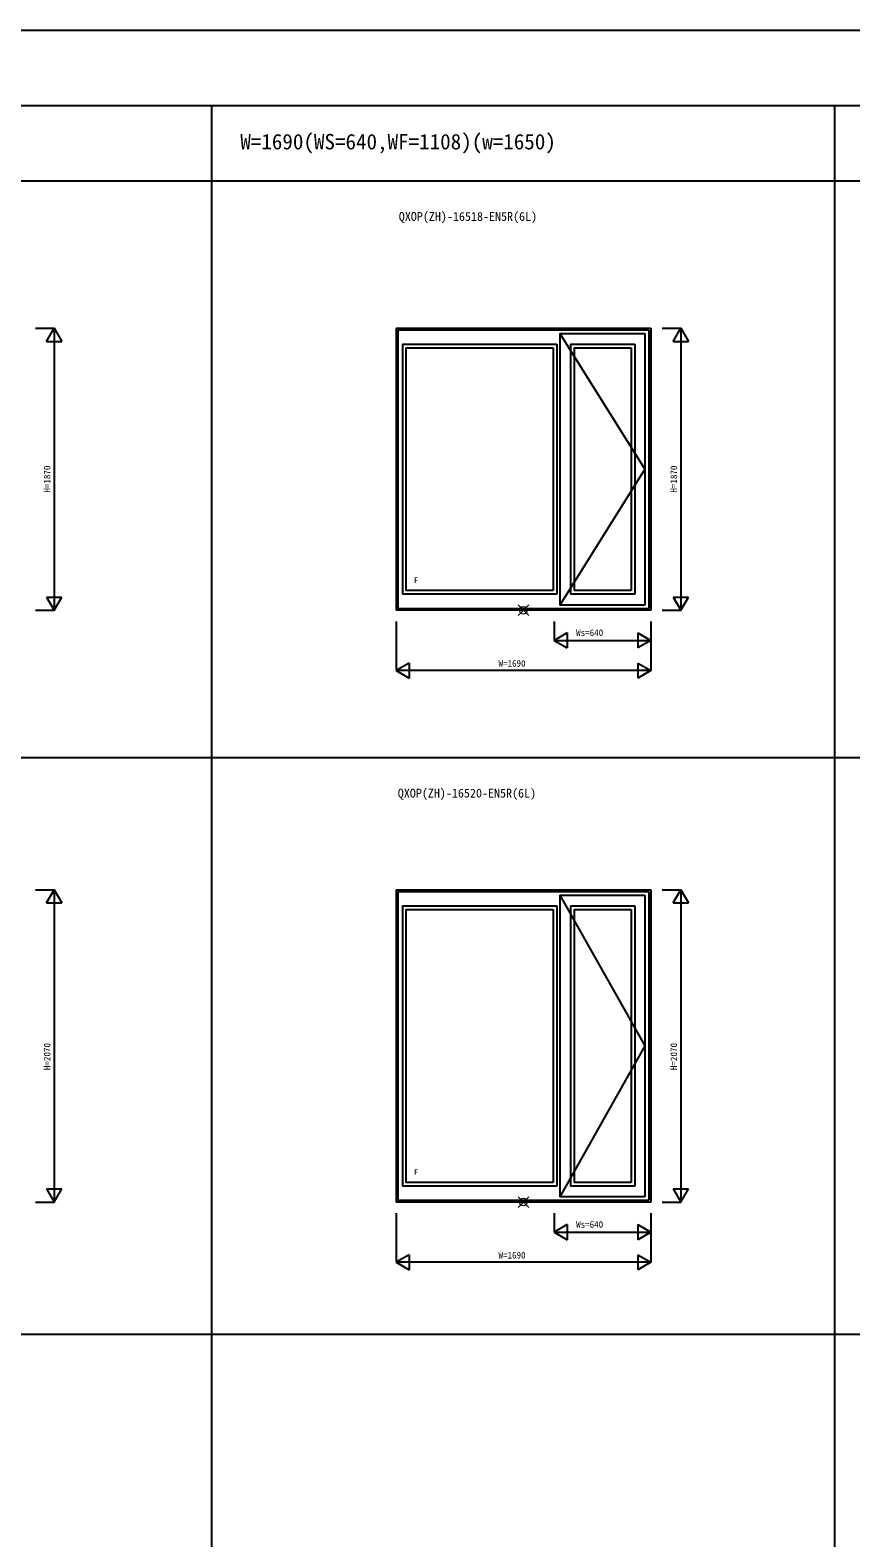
# Model space of a CAD drawing. Units: millimetres, scale not verified. Extents: x -13750 to 13750, y -10000 to 10000.
# Drawn here: x 277 to 5723, y 0 to 10000 of the extents above; entities that cross this region are included whole.
import ezdxf
from ezdxf.enums import TextEntityAlignment as Align

# ---------------------------------------------------------------- set-up
doc = ezdxf.new("R2010")
doc.units = ezdxf.units.MM
doc.header["$LTSCALE"] = 50
for name, color, linetype in [('0-0_0', 3, 'Continuous'), ('0-1_YKK_A1', 4, 'Continuous'), ('0-4_YKK_F1', 7, 'Continuous'), ('0-6_YKK_N1', 2, 'Continuous')]:
    doc.layers.add(name, color=color, linetype=linetype)
doc.layers.add('0-5_YKK_IN', color=1, linetype='Continuous', lineweight=18)
doc.styles.add('ＭＳ ゴシック', font='')
doc.styles.get('ＭＳ ゴシック').set_extended_font_data('MS Gothic')

msp = doc.modelspace()

# ---------------------------------------------------------------- linework, layer by layer
at = {"layer": '0-1_YKK_A1'}
for p, q in [((2705, 8022.5), (4395, 8022.5)), ((2705, 8022.5), (2705, 6152.5)), ((4383, 8010.5), (2717, 8010.5)), ((2717, 8010.5), (2717, 6164.5)), ((4383, 8010.5), (4383, 6164.5)), ((4395, 8022.5), (4395, 6152.5)), ((2747, 7916.5), (3771, 7916.5)), ((2747, 7916.5), (2747, 6258.5)), ((3771, 7916.5), (3771, 6258.5)), ((3791, 7988.5), (4355, 7988.5)), ((3791, 7988.5), (3791, 6186.5)), ((3863, 7916.5), (4289, 7916.5)), ((3863, 7916.5), (3863, 6258.5)), ((4289, 7916.5), (4289, 6258.5)), ((4355, 7988.5), (4355, 6186.5)), ((2771, 7892.5), (3747, 7892.5)), ((2771, 7892.5), (2771, 6282.5)), ((3747, 7892.5), (3747, 6282.5)), ((3887, 7892.5), (4265, 7892.5)), ((3887, 7892.5), (3887, 6282.5)), ((4265, 7892.5), (4265, 6282.5)), ((3771, 6258.5), (2747, 6258.5)), ((3747, 6282.5), (2771, 6282.5)), ((4289, 6258.5), (3863, 6258.5)), ((4265, 6282.5), (3887, 6282.5)), ((4395, 6152.5), (2705, 6152.5)), ((2717, 6164.5), (4383, 6164.5)), ((4355, 6186.5), (3791, 6186.5)), ((2705, 4297.5), (4395, 4297.5)), ((2705, 4297.5), (2705, 2227.5)), ((4383, 4285.5), (2717, 4285.5)), ((2717, 4285.5), (2717, 2239.5)), ((3791, 4263.5), (4355, 4263.5)), ((3791, 4263.5), (3791, 2261.5)), ((4355, 4263.5), (4355, 2261.5)), ((4383, 4285.5), (4383, 2239.5)), ((4395, 4297.5), (4395, 2227.5)), ((2747, 4191.5), (3771, 4191.5)), ((2747, 4191.5), (2747, 2333.5)), ((2771, 4167.5), (3747, 4167.5)), ((2771, 4167.5), (2771, 2357.5)), ((3747, 4167.5), (3747, 2357.5)), ((3771, 4191.5), (3771, 2333.5)), ((3863, 4191.5), (4289, 4191.5)), ((3863, 4191.5), (3863, 2333.5)), ((3887, 4167.5), (4265, 4167.5)), ((3887, 4167.5), (3887, 2357.5)), ((4265, 4167.5), (4265, 2357.5)), ((4289, 4191.5), (4289, 2333.5)), ((3771, 2333.5), (2747, 2333.5)), ((3747, 2357.5), (2771, 2357.5)), ((4289, 2333.5), (3863, 2333.5)), ((4265, 2357.5), (3887, 2357.5)), ((4395, 2227.5), (2705, 2227.5)), ((2717, 2239.5), (4383, 2239.5)), ((4355, 2261.5), (3791, 2261.5))]:
    msp.add_line(p, q, dxfattribs=at)
for points in [[(3791, 7988.5), (4355, 7087.5), (3791, 6186.5)], [(3791, 4263.5), (4355, 3262.5), (3791, 2261.5)]]:
    msp.add_lwpolyline(points, dxfattribs=at)
at = {"layer": '0-4_YKK_F1'}
for p, q in [((-13750, 10000), (13750, 10000)), ((-13750, 9500), (13250, 9500)), ((1483.33, -10000), (1483.33, 9500)), ((5616.66, -10000), (5616.66, 9500)), ((-13750, 9000), (13250, 9000)), ((-13750, 5175), (13250, 5175)), ((-13750, 1350), (13250, 1350))]:
    msp.add_line(p, q, dxfattribs=at)
at = {"layer": '0-5_YKK_IN'}
for p, q in [((3514.64, 6187.86), (3585.35, 6117.14)), ((3514.64, 6117.14), (3585.35, 6187.86)), ((3514.64, 2262.86), (3585.35, 2192.14)), ((3514.64, 2192.14), (3585.35, 2262.86))]:
    msp.add_line(p, q, dxfattribs=at)
for centre in [(3550, 6152.5), (3550, 2227.5)]:
    msp.add_circle(centre, 25, dxfattribs=at)
at = {"layer": '0-6_YKK_N1'}
for p, q in [((311.67, 8022.5), (436.67, 8022.5)), ((4470, 8022.5), (4595, 8022.5)), ((386.67, 7935.9), (486.67, 7935.9)), ((4545, 7935.9), (4645, 7935.9)), ((386.67, 6239.1), (486.67, 6239.1)), ((386.67, 6239.1), (436.67, 6152.5)), ((4545, 6239.1), (4645, 6239.1)), ((4545, 6239.1), (4595, 6152.5)), ((311.67, 6152.5), (436.67, 6152.5)), ((4470, 6152.5), (4595, 6152.5)), ((2705, 6077.5), (2705, 5752.5)), ((3755, 6077.5), (3755, 5952.5)), ((3841.6, 6002.5), (3755, 5952.5)), ((3841.6, 6002.5), (3841.6, 5902.5)), ((4308.39, 6002.5), (4308.39, 5902.5)), ((4395, 6077.5), (4395, 5752.5)), ((3755, 5952.5), (4395, 5952.5)), ((3755, 5952.5), (3841.6, 5902.5)), ((2791.6, 5802.5), (2705, 5752.5)), ((2791.6, 5802.5), (2791.6, 5702.5)), ((4308.39, 5802.5), (4395, 5752.5)), ((4308.39, 5802.5), (4308.39, 5702.5)), ((4395, 5752.5), (2705, 5752.5)), ((2705, 5752.5), (2791.6, 5702.5)), ((4395, 5752.5), (4308.39, 5702.5)), ((311.67, 4297.5), (436.67, 4297.5)), ((386.67, 4210.9), (486.67, 4210.9)), ((4470, 4297.5), (4595, 4297.5)), ((4545, 4210.9), (4645, 4210.9)), ((386.67, 2314.1), (486.67, 2314.1)), ((386.67, 2314.1), (436.67, 2227.5)), ((4545, 2314.1), (4645, 2314.1)), ((4545, 2314.1), (4595, 2227.5)), ((311.67, 2227.5), (436.67, 2227.5)), ((4470, 2227.5), (4595, 2227.5)), ((2705, 2152.5), (2705, 1827.5)), ((3755, 2152.5), (3755, 2027.5)), ((4395, 2152.5), (4395, 1827.5)), ((3841.6, 2077.5), (3755, 2027.5)), ((3755, 2027.5), (4395, 2027.5)), ((3755, 2027.5), (3841.6, 1977.5)), ((3841.6, 2077.5), (3841.6, 1977.5)), ((4308.39, 2077.5), (4308.39, 1977.5)), ((2791.6, 1877.5), (2705, 1827.5)), ((4395, 1827.5), (2705, 1827.5)), ((2705, 1827.5), (2791.6, 1777.5)), ((2791.6, 1877.5), (2791.6, 1777.5)), ((4308.39, 1877.5), (4395, 1827.5)), ((4308.39, 1877.5), (4308.39, 1777.5)), ((4395, 1827.5), (4308.39, 1777.5))]:
    msp.add_line(p, q, dxfattribs=at)
for points in [[(386.67, 7935.9), (436.67, 8022.5), (486.67, 7935.9)], [(436.67, 8022.5), (436.67, 6152.5), (486.67, 6239.1)], [(4545, 7935.9), (4595, 8022.5), (4645, 7935.9)], [(4595, 8022.5), (4595, 6152.5), (4645, 6239.1)], [(4308.39, 6002.5), (4395, 5952.5), (4308.39, 5902.5)], [(386.67, 4210.9), (436.67, 4297.5), (486.67, 4210.9)], [(436.67, 4297.5), (436.67, 2227.5), (486.67, 2314.1)], [(4545, 4210.9), (4595, 4297.5), (4645, 4210.9)], [(4595, 4297.5), (4595, 2227.5), (4645, 2314.1)], [(4308.39, 2077.5), (4395, 2027.5), (4308.39, 1977.5)]]:
    msp.add_lwpolyline(points, dxfattribs=at)

# ---------------------------------------------------------------- texts
at = {"layer": '0-0_0', "style": 'ＭＳ ゴシック'}
msp.add_text('W=1690(WS=640,WF=1108)(w=1650)', height=102.6, dxfattribs=at).set_placement((1671.66, 9178.3), align=Align.BOTTOM_LEFT)
at = {"layer": '0-0_0', "color": 7, "style": 'ＭＳ ゴシック'}
for s, p in [('QXOP(ZH)-16518-EN5R(6L)', (2723.33, 8717.41)), ('QXOP(ZH)-16520-EN5R(6L)', (2716.66, 4892.41))]:
    msp.add_text(s, height=58.65, dxfattribs=at).set_placement(p, align=Align.BOTTOM_LEFT)
at = {"layer": '0-1_YKK_A1', "style": 'ＭＳ ゴシック'}
for p in [(2823.71, 6322.16), (2823.71, 2397.16)]:
    msp.add_text('F', height=36.66, dxfattribs=at).set_placement(p, align=Align.BOTTOM_LEFT)
at = {"layer": '0-6_YKK_N1', "style": 'ＭＳ ゴシック'}
for s, p in [('H=1870', (424.67, 6932.5)), ('H=1870', (4583, 6932.5)), ('H=2070', (424.67, 3102.5)), ('H=2070', (4583, 3102.5))]:
    msp.add_text(s, height=43.99, rotation=90, dxfattribs=at).set_placement(p, align=Align.BOTTOM_LEFT)
for s, p in [('Ws=640', (3900, 5968.64)), ('W=1690', (3385, 5764.5)), ('Ws=640', (3900, 2043.64)), ('W=1690', (3385, 1839.5))]:
    msp.add_text(s, height=43.99, dxfattribs=at).set_placement(p, align=Align.BOTTOM_LEFT)

doc.saveas('drawing.dxf')
